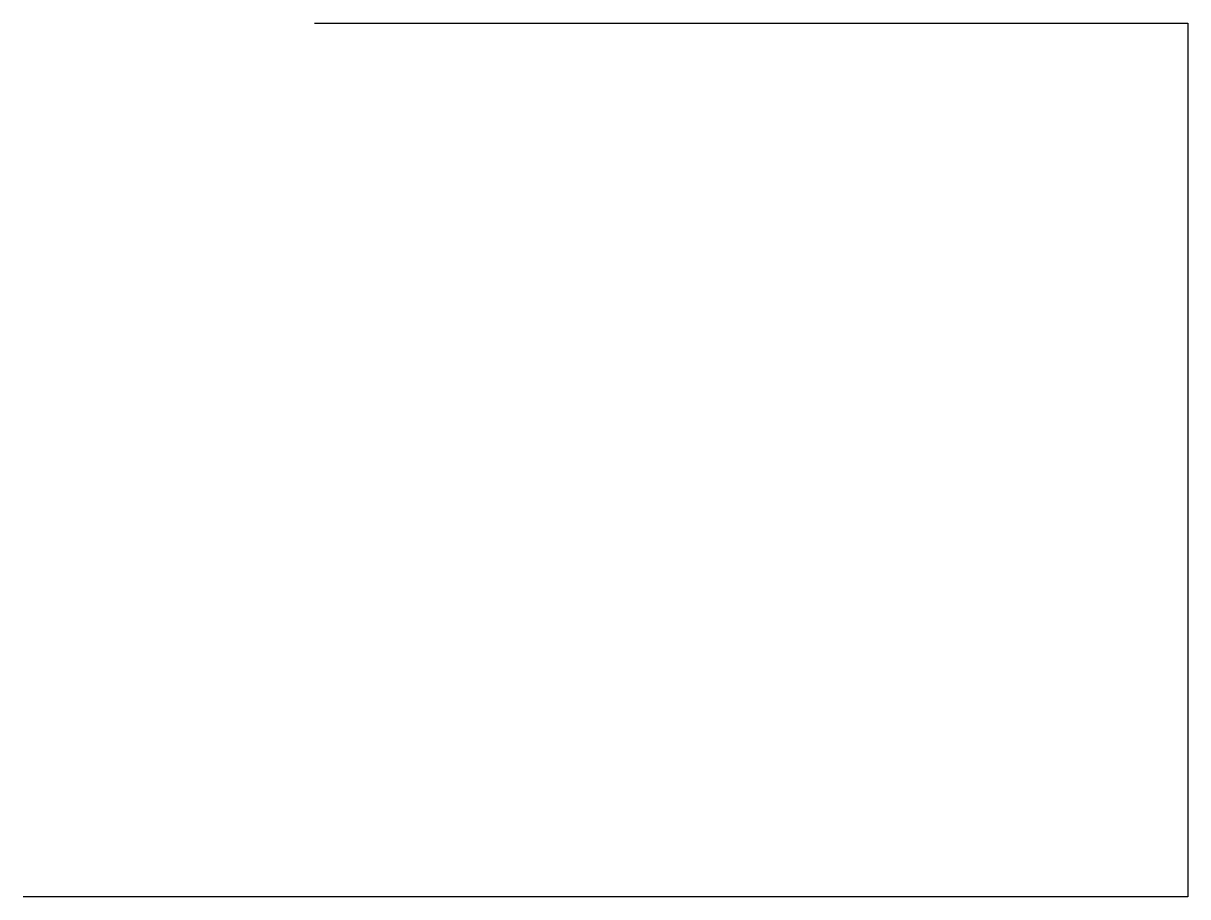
# Model space of a CAD drawing. Header units: millimetres. Extents: x 399 to 799, y -65 to 235.
import ezdxf

# ---------------------------------------------------------------- set-up
doc = ezdxf.new("R2010")
doc.units = ezdxf.units.MM

msp = doc.modelspace()

# ---------------------------------------------------------------- linework, layer by layer
for p, q in [((499.43, 234.53), (799.43, 234.53)), ((799.43, 234.53), (799.43, -65.47)), ((799.43, -65.47), (399.43, -65.47))]:
    msp.add_line(p, q)

doc.saveas('drawing.dxf')
